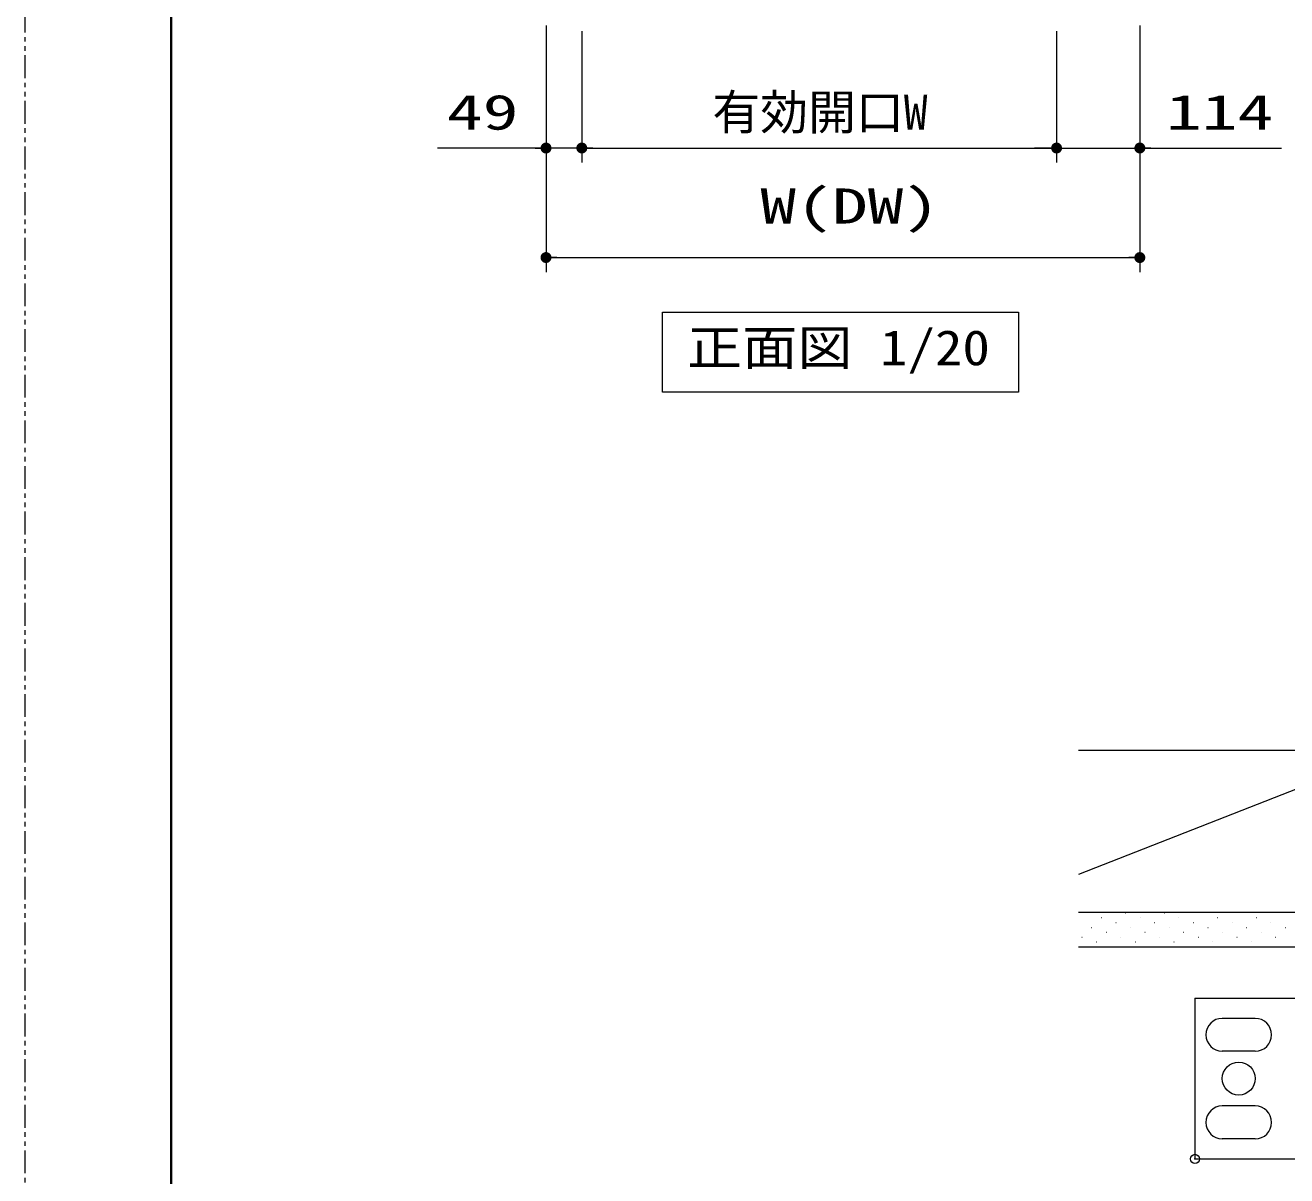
# Model space of a CAD drawing. Units: millimetres, scale not verified. Extents: x -1306 to 1306, y -607 to 607.
# Drawn here: x -1293 to -947.5, y -332.2 to -17 of the extents above; entities that cross this region are included whole.
import ezdxf
from ezdxf.enums import TextEntityAlignment as Align

# ---------------------------------------------------------------- set-up
doc = ezdxf.new("R2010")
doc.units = ezdxf.units.MM
doc.header["$LTSCALE"] = 5
doc.header["$PDMODE"] = 32
doc.header["$PDSIZE"] = 2.5
doc.linetypes.add('USER1', pattern=[2.5, 1.25, -0.25, 0.25, -0.25, 0.25, -0.25])
for name, color, linetype, lineweight in [('0-1_線(黄)', 2, 'Continuous', 15), ('0-3_陰線', 1, 'USER1', 9), ('1-0_線(水)', 4, 'Continuous', 9), ('1-1_寸法線', 3, 'Continuous', 13), ('1-2_ハッチング', 6, 'Continuous', 9), ('1-4_DEFPOINTS', 7, 'Continuous', 5), ('1-5_0', 3, 'Continuous', 25), ('1-8_図面枠', 7, 'Continuous', 35)]:
    doc.layers.add(name, color=color, linetype=linetype, lineweight=lineweight)
doc.styles.add('ＭＳ ゴシック', font='')
doc.styles.get('ＭＳ ゴシック').set_extended_font_data('MS Gothic')

# ---------------------------------------------------------------- blocks, each defined once
blk = doc.blocks.new('_DOT')
at = {"layer": '1-5_0'}
blk.add_line((-2.5, 0), (-5, 0), dxfattribs=at)
for points in [[(0, 0), (-2.5, 0), (-2.48, 0.313)], [(0, 0), (-2.48, -0.313), (-2.5, 0)], [(0, 0), (-2.48, 0.313), (-2.421, 0.622)], [(0, 0), (-2.421, -0.622), (-2.48, -0.313)], [(0, 0), (-2.421, 0.622), (-2.324, 0.92)], [(0, 0), (-2.324, -0.92), (-2.421, -0.622)], [(0, 0), (-2.324, 0.92), (-2.191, 1.204)], [(0, 0), (-2.191, -1.204), (-2.324, -0.92)], [(0, 0), (-2.191, 1.204), (-2.023, 1.469)], [(0, 0), (-2.023, -1.469), (-2.191, -1.204)], [(0, 0), (-2.023, 1.469), (-1.822, 1.711)], [(0, 0), (-1.822, -1.711), (-2.023, -1.469)], [(0, 0), (-1.822, 1.711), (-1.594, 1.926)], [(0, 0), (-1.594, -1.926), (-1.822, -1.711)], [(0, 0), (-1.594, 1.926), (-1.34, 2.111)], [(0, 0), (-1.34, -2.111), (-1.594, -1.926)], [(0, 0), (-1.34, 2.111), (-1.064, 2.262)], [(0, 0), (-1.064, -2.262), (-1.34, -2.111)], [(0, 0), (-1.064, 2.262), (-0.773, 2.378)], [(0, 0), (-0.773, -2.378), (-1.064, -2.262)], [(0, 0), (-0.773, 2.378), (-0.468, 2.456)], [(0, 0), (-0.468, -2.456), (-0.773, -2.378)], [(0, 0), (-0.468, 2.456), (-0.157, 2.495)], [(0, 0), (-0.157, -2.495), (-0.468, -2.456)], [(0, 0), (-0.157, 2.495), (0.157, 2.495)], [(0, 0), (0.157, -2.495), (-0.157, -2.495)], [(0, 0), (0.157, 2.495), (0.468, 2.456)], [(0, 0), (0.468, 2.456), (0.773, 2.378)], [(0, 0), (0.773, 2.378), (1.064, 2.262)], [(0, 0), (1.064, 2.262), (1.34, 2.111)], [(0, 0), (1.34, 2.111), (1.594, 1.926)], [(0, 0), (1.594, 1.926), (1.822, 1.711)], [(0, 0), (1.822, 1.711), (2.023, 1.469)], [(0, 0), (2.023, 1.469), (2.191, 1.204)], [(0, 0), (2.191, 1.204), (2.324, 0.92)], [(0, 0), (2.324, 0.92), (2.421, 0.622)], [(0, 0), (2.421, 0.622), (2.48, 0.313)], [(0, 0), (2.48, 0.313), (2.5, 0)], [(0, 0), (0.468, -2.456), (0.157, -2.495)], [(0, 0), (0.773, -2.378), (0.468, -2.456)], [(0, 0), (1.064, -2.262), (0.773, -2.378)], [(0, 0), (1.34, -2.111), (1.064, -2.262)], [(0, 0), (1.594, -1.926), (1.34, -2.111)], [(0, 0), (1.822, -1.711), (1.594, -1.926)], [(0, 0), (2.023, -1.469), (1.822, -1.711)], [(0, 0), (2.191, -1.204), (2.023, -1.469)], [(0, 0), (2.324, -0.92), (2.191, -1.204)], [(0, 0), (2.421, -0.622), (2.324, -0.92)], [(0, 0), (2.48, -0.313), (2.421, -0.622)], [(0, 0), (2.5, 0), (2.48, -0.313)]]:
    blk.add_solid(points, dxfattribs=at)

msp = doc.modelspace()

# ---------------------------------------------------------------- linework, layer by layer
at = {"layer": '0-1_線(黄)'}
for p, q in [((-917.687, -260.049), (-1004.525, -260.049)), ((-908.187, -269.549), (-1004.525, -269.549))]:
    msp.add_line(p, q, dxfattribs=at)
msp.add_lwpolyline([(-1118.441, -95.653), (-1021.024, -95.653), (-1021.024, -117.487), (-1118.441, -117.487)], close=True, dxfattribs=at)
msp.add_lwpolyline([(-1004.525, -215.549), (-917.687, -215.549), (-1004.525, -249.603)], dxfattribs=at)
at = {"layer": '0-3_陰線', "color": 4}
msp.add_line((-1292.964, -594), (-1292.964, 594), dxfattribs=at)
at = {"layer": '1-0_線(水)'}
for p, q in [((-972.687, -283.549), (-972.687, -327.549)), ((-972.687, -283.549), (-933.187, -283.549)), ((-956.187, -289.049), (-965.187, -289.049)), ((-956.187, -298.049), (-965.187, -298.049)), ((-956.187, -313.049), (-965.187, -313.049)), ((-956.187, -322.049), (-965.187, -322.049)), ((-972.687, -327.549), (-933.187, -327.549))]:
    msp.add_line(p, q, dxfattribs=at)
msp.add_circle((-960.687, -305.549), 4.5, dxfattribs=at)
for centre, start, end in [((-965.187, -293.549), 90, 270), ((-956.187, -293.549), 270, 90), ((-965.187, -317.549), 90, 270), ((-956.187, -317.549), 270, 90)]:
    msp.add_arc(centre, 4.5, start, end, dxfattribs=at)
at = {"layer": '1-1_寸法線'}
for p, q in [((-1150.365, -17.053), (-1150.365, -84.653)), ((-1150.365, -17.053), (-1150.365, -54.653)), ((-987.765, -17.053), (-987.765, -84.653)), ((-987.765, -17.053), (-987.765, -54.653)), ((-1140.565, -18.653), (-1140.565, -54.653)), ((-1140.565, -18.653), (-1140.565, -54.653)), ((-1010.565, -18.653), (-1010.565, -54.653)), ((-1010.565, -18.653), (-1010.565, -54.653)), ((-1153.365, -50.653), (-1180.079, -50.653)), ((-1140.565, -50.653), (-1150.365, -50.653)), ((-1137.565, -50.653), (-1013.565, -50.653)), ((-1137.565, -50.653), (-1134.565, -50.653)), ((-1013.565, -50.653), (-1016.565, -50.653)), ((-1010.565, -50.653), (-987.765, -50.653)), ((-984.765, -50.653), (-949.003, -50.653)), ((-1147.365, -80.653), (-990.765, -80.653))]:
    msp.add_line(p, q, dxfattribs=at)
at = {"layer": '1-2_ハッチング'}
for p, q in [((-1002.288, -260.144), (-1002.238, -260.144)), ((-998.31, -261.47), (-998.26, -261.47)), ((-991.681, -260.144), (-991.631, -260.144)), ((-987.704, -261.47), (-987.654, -261.47)), ((-981.075, -260.144), (-981.025, -260.144)), ((-977.097, -261.47), (-977.047, -261.47)), ((-970.468, -260.144), (-970.418, -260.144)), ((-966.491, -261.47), (-966.441, -261.47)), ((-959.861, -260.144), (-959.811, -260.144)), ((-955.884, -261.47), (-955.834, -261.47)), ((-949.255, -260.144), (-949.205, -260.144)), ((-1000.962, -264.121), (-1000.912, -264.121)), ((-996.985, -265.447), (-996.935, -265.447)), ((-994.333, -262.795), (-994.283, -262.795)), ((-990.355, -264.121), (-990.305, -264.121)), ((-986.378, -265.447), (-986.328, -265.447)), ((-983.726, -262.795), (-983.676, -262.795)), ((-979.749, -264.121), (-979.699, -264.121)), ((-975.771, -265.447), (-975.721, -265.447)), ((-973.12, -262.795), (-973.07, -262.795)), ((-969.142, -264.121), (-969.092, -264.121)), ((-965.165, -265.447), (-965.115, -265.447)), ((-962.513, -262.795), (-962.463, -262.795)), ((-958.536, -264.121), (-958.486, -264.121)), ((-954.558, -265.447), (-954.508, -265.447)), ((-951.907, -262.795), (-951.857, -262.795)), ((-947.929, -264.121), (-947.879, -264.121)), ((-1003.614, -266.773), (-1003.564, -266.773)), ((-999.636, -268.099), (-999.586, -268.099)), ((-995.659, -269.425), (-995.609, -269.425)), ((-993.007, -266.773), (-992.957, -266.773)), ((-989.03, -268.099), (-988.98, -268.099)), ((-985.052, -269.425), (-985.002, -269.425)), ((-982.401, -266.773), (-982.351, -266.773)), ((-978.423, -268.099), (-978.373, -268.099)), ((-974.446, -269.425), (-974.396, -269.425)), ((-971.794, -266.773), (-971.744, -266.773)), ((-967.816, -268.099), (-967.766, -268.099)), ((-963.839, -269.425), (-963.789, -269.425)), ((-961.187, -266.773), (-961.137, -266.773)), ((-957.21, -268.099), (-957.16, -268.099)), ((-953.232, -269.425), (-953.182, -269.425)), ((-950.581, -266.773), (-950.531, -266.773))]:
    msp.add_line(p, q, dxfattribs=at)
at = {"layer": '1-4_DEFPOINTS'}
for p in [(-1150.365, -50.653), (-1010.565, -50.653), (-987.765, -80.653), (-972.687, -327.549)]:
    msp.add_point(p, dxfattribs=at)
at = {"layer": '1-8_図面枠'}
msp.add_lwpolyline([(-1252.964, -554), (347.036, -554), (347.036, 554), (-1252.964, 554)], close=True, dxfattribs=at)

# ---------------------------------------------------------------- block references
at = {"layer": '1-1_寸法線', "xscale": 0.6, "yscale": 0.6}
for p in [(-1150.365, -50.653), (-1010.565, -50.653), (-1010.565, -50.653), (-987.765, -80.653)]:
    msp.add_blockref('_DOT', p, dxfattribs=at)
at = {"layer": '1-1_寸法線', "xscale": 0.6, "yscale": 0.6, "rotation": 180}
for p in [(-1140.565, -50.653), (-1140.565, -50.653), (-987.765, -50.653), (-1150.365, -80.653)]:
    msp.add_blockref('_DOT', p, dxfattribs=at)

# ---------------------------------------------------------------- texts
at = {"layer": '0-1_線(黄)', "style": 'ＭＳ ゴシック', "width": 1.15}
msp.add_text('正面図 1/20', height=9.621, dxfattribs=at).set_placement((-1111.728, -113.031), align=Align.BOTTOM_LEFT)
at = {"layer": '1-1_寸法線', "style": 'ＭＳ ゴシック', "width": 1.5}
for s, p in [('49', (-1177.508, -48.503)), ('114', (-980.622, -48.503)), ('W(DW)', (-1091.684, -74.217))]:
    msp.add_text(s, height=9.604, dxfattribs=at).set_placement(p, align=Align.BOTTOM_LEFT)
at = {"layer": '1-1_寸法線', "style": 'ＭＳ ゴシック'}
msp.add_text('有効開口W', height=9.604, dxfattribs=at).set_placement((-1104.803, -48.503), align=Align.BOTTOM_LEFT)

doc.saveas('drawing.dxf')
